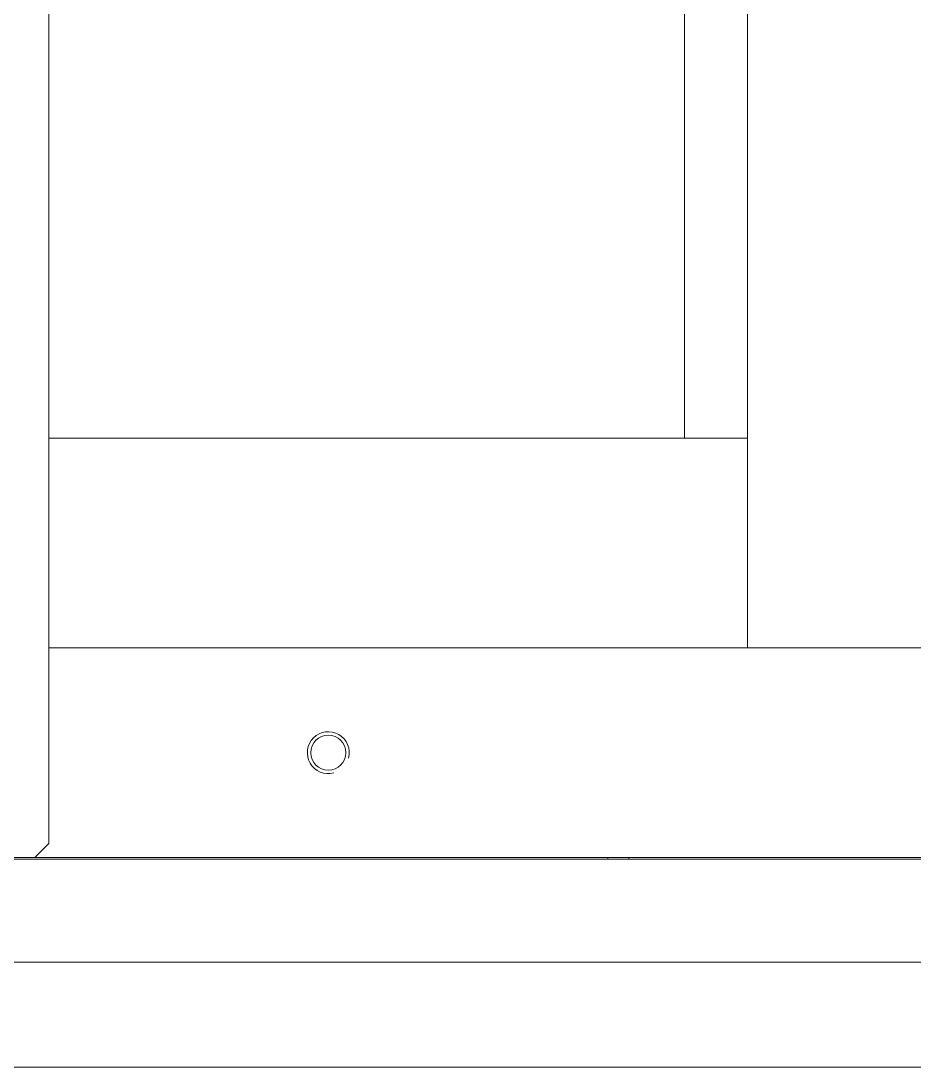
# Model space of a CAD drawing. Header units: millimetres. Extents: x -1052 to 3351, y 0 to 2015.
# Drawn here: x -226.331 to -224.44, y 1677.84 to 1680.055 of the extents above; entities that cross this region are included whole.
import ezdxf

# ---------------------------------------------------------------- set-up
doc = ezdxf.new("R2010")
doc.units = ezdxf.units.MM
doc.layers.add('@ New Renovation', color=7, linetype='Continuous')
for name, color, linetype, lineweight in [('AM_CL', 7, 'Continuous', 15), ('KDJG-12SOLIDLINE！实线层', 7, 'Continuous', 18), ('QJ_RECTANGULAR_TUBSOLIDLINE！实线层', 7, 'Continuous', 18), ('QJ_SQUARE_TUBE_134SOLIDLINE！实线层', 7, 'Continuous', 18), ('QZDB-6-1ASOLIDLINE！实线层', 7, 'Continuous', 18), ('QZDB-7-2SOLIDLINE！实线层', 7, 'Continuous', 18), ('QZDDBJ_RECTANGULARSOLIDLINE！实线层', 7, 'Continuous', 18), ('QZDDBJ_SQUARE_TUBESOLIDLINE！实线层', 7, 'Continuous', 18)]:
    doc.layers.add(name, color=color, linetype=linetype, lineweight=lineweight)

# ---------------------------------------------------------------- blocks, each defined once
blk = doc.blocks.new('*X870')
at = {"layer": 'KDJG-12SOLIDLINE！实线层', "color": 7, "linetype": 'Continuous'}
for p, q in [((-731.08, 934.3), (-730.86, 934.3)), ((-731.08, 931.3), (-730.86, 931.3))]:
    blk.add_line(p, q, dxfattribs=at)
at = {"layer": 'QJ_RECTANGULAR_TUBSOLIDLINE！实线层', "color": 7, "linetype": 'Continuous'}
for p, q in [((-731.08, -547.7), (-731.08, 1016.3)), ((-791.08, 923.3), (-791.08, 1014.3)), ((-761.08, -545.7), (-761.08, 1014.3)), ((-1334.58, 923.3), (-791.08, 923.3)), ((-791.08, 914.3), (-791.08, 923.3))]:
    blk.add_line(p, q, dxfattribs=at)
blk.add_circle((-746.08, 974.3), 2.5, dxfattribs=at)
at = {"layer": 'QJ_RECTANGULAR_TUBSOLIDLINE！实线层', "color": 3, "linetype": 'Continuous'}
blk.add_arc((-746.08, 974.3), 3, 345, 285, dxfattribs=at)
at = {"layer": 'QJ_SQUARE_TUBE_134SOLIDLINE！实线层', "color": 7, "linetype": 'Continuous'}
blk.add_line((-1334.58, 914.3), (-761.08, 914.3), dxfattribs=at)
at = {"layer": 'QZDB-6-1ASOLIDLINE！实线层', "color": 7, "linetype": 'Continuous'}
for p, q in [((-731.08, 1016.3), (-731.08, 1112.3)), ((-733.08, 1014.3), (-731.08, 1016.3)), ((-853.94, 1014.3), (-733.08, 1014.3))]:
    blk.add_line(p, q, dxfattribs=at)
at = {"layer": 'QZDB-7-2SOLIDLINE！实线层', "color": 40, "linetype": 'Continuous'}
blk.add_line((-716.08, 1084.3), (-716.08, -615.7), dxfattribs=at)
at = {"layer": 'QZDDBJ_RECTANGULARSOLIDLINE！实线层', "color": 7, "linetype": 'Continuous'}
blk.add_line((-701.08, -615.7), (-701.08, 1084.3), dxfattribs=at)
at = {"layer": 'QZDDBJ_SQUARE_TUBESOLIDLINE！实线层', "color": 7, "linetype": 'Continuous'}
blk.add_line((-730.86, 1084.3), (-730.86, -615.7), dxfattribs=at)
blk = doc.blocks.new('1111')
at = {"layer": '@ New Renovation', "color": 0, "xscale": -1.000000000000001, "rotation": 90}
blk.add_blockref('*X870', (742235.8, 28062.85), dxfattribs=at)

msp = doc.modelspace()

# ---------------------------------------------------------------- block references
at = {"layer": 'AM_CL', "xscale": 0.01479181789831161, "yscale": 0.01479181789831161, "zscale": 0.01479181789831161}
msp.add_blockref('1111', (-11190.2858, 1252.3689), dxfattribs=at)

doc.saveas('drawing.dxf')
